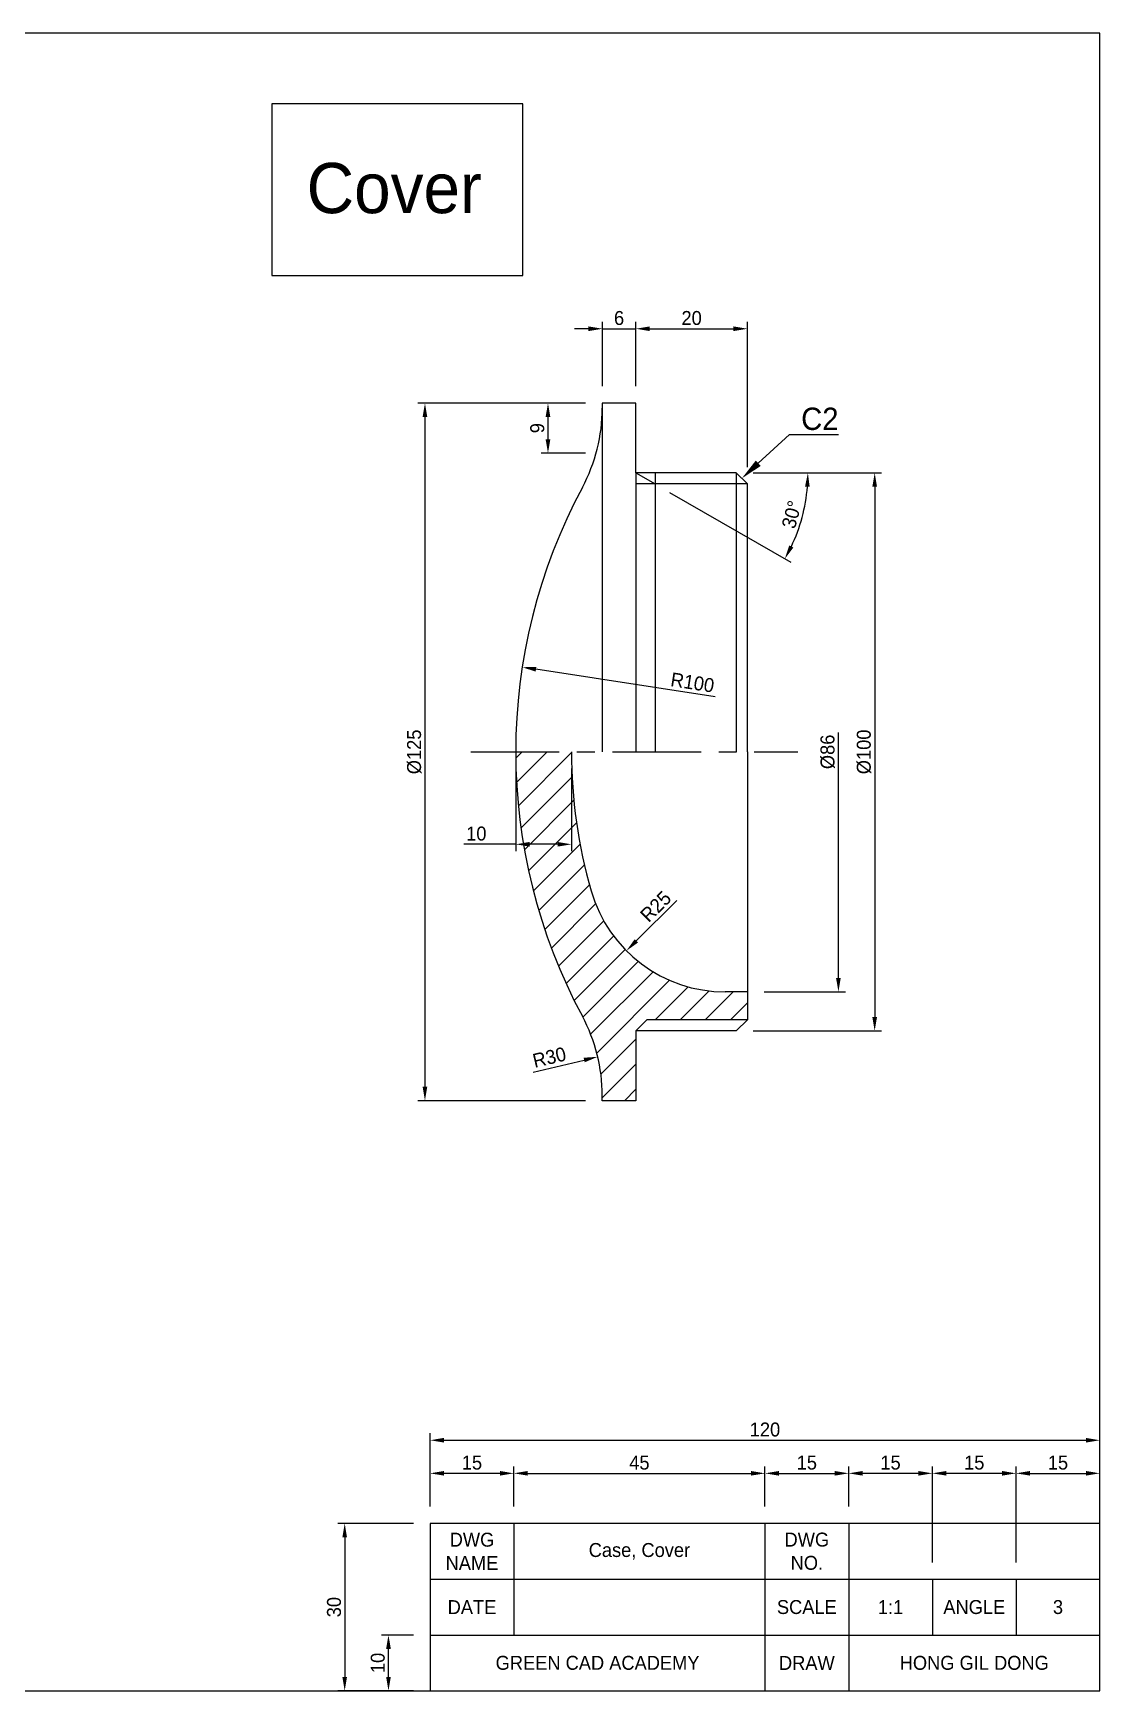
# Model space of a CAD drawing. Header units: millimetres. Extents: x 106 to 2619, y 244 to 1783.
# Drawn here: x 2389.2 to 2580.3, y 255.6 to 552.6 of the extents above; entities that cross this region are included whole.
import ezdxf
from ezdxf import colors
from ezdxf.entities.mleader import LeaderData, LeaderLine
from ezdxf.math import Vec2, Vec3

# ---------------------------------------------------------------- set-up
doc = ezdxf.new("R2010")
doc.units = ezdxf.units.MM
doc.header["$LTSCALE"] = 0.5
doc.linetypes.add('CENTER', pattern=[50.8, 31.75, -6.35, 6.35, -6.35])
doc.styles.get("Standard").update_dxf_attribs({"font": ''})
doc.styles.get('Standard').set_extended_font_data('Gulim')
doc.dimstyles.new('ISO-25', dxfattribs={"dimtxt": 2.5, "dimasz": 2.5, "dimexe": 1.25, "dimexo": 3, "dimtad": 1, "dimdsep": 46, "dimtxsty": 'Standard', "dimcen": 2.5, "dimclrd": 1, "dimclre": 1, "dimclrt": 5, "dimadec": 0, "dimazin": 0, "dimtfac": 1, "dimtmove": 0, "dimatfit": 3, "dimfxl": 1, "dimtfillclr": 1, "dimarcsym": 0})

# ---------------------------------------------------------------- blocks, each defined once
blk = doc.blocks.new('*D364')
at = {"color": 1, "lineweight": -2, "transparency": 16777216}
for p, q in [((2460.29, 288.6), (2460.29, 301.75)), ((2462.79, 300.5), (2577.79, 300.5)), ((2580.29, 288.6), (2580.29, 301.75))]:
    blk.add_line(p, q, dxfattribs=at)
at = {"color": 1, "transparency": 16777216}
for points in [[(2462.79, 300.92), (2462.79, 300.08), (2460.29, 300.5)], [(2577.79, 300.92), (2577.79, 300.08), (2580.29, 300.5)]]:
    blk.add_solid(points, dxfattribs=at)
at = {"layer": 'Defpoints', "color": 0, "transparency": 16777216}
for p in [(2580.29, 300.5), (2460.29, 285.6), (2580.29, 285.6)]:
    blk.add_point(p, dxfattribs=at)
at = {"color": 5, "transparency": 16777216, "insert": (2520.29, 302.41), "char_height": 2.5, "attachment_point": 5}
blk.add_mtext('120', dxfattribs=at)
blk = doc.blocks.new('*D365')
at = {"color": 1, "lineweight": -2, "transparency": 16777216}
for p, q in [((2460.29, 288.6), (2460.29, 295.82)), ((2472.79, 294.57), (2462.79, 294.57)), ((2475.29, 288.6), (2475.29, 295.82))]:
    blk.add_line(p, q, dxfattribs=at)
at = {"color": 1, "transparency": 16777216}
for points in [[(2462.79, 294.99), (2462.79, 294.16), (2460.29, 294.57)], [(2472.79, 294.99), (2472.79, 294.16), (2475.29, 294.57)]]:
    blk.add_solid(points, dxfattribs=at)
at = {"layer": 'Defpoints', "color": 0, "transparency": 16777216}
for p in [(2460.29, 294.57), (2460.29, 285.6), (2475.29, 285.6)]:
    blk.add_point(p, dxfattribs=at)
at = {"color": 5, "transparency": 16777216, "insert": (2467.79, 296.48), "char_height": 2.5, "attachment_point": 5}
blk.add_mtext('15', dxfattribs=at)
blk = doc.blocks.new('*D366')
at = {"color": 1, "lineweight": -2, "transparency": 16777216}
for p, q in [((2475.29, 288.6), (2475.29, 295.82)), ((2477.79, 294.57), (2517.79, 294.57)), ((2520.29, 288.6), (2520.29, 295.82))]:
    blk.add_line(p, q, dxfattribs=at)
at = {"color": 1, "transparency": 16777216}
for points in [[(2477.79, 294.99), (2477.79, 294.16), (2475.29, 294.57)], [(2517.79, 294.99), (2517.79, 294.16), (2520.29, 294.57)]]:
    blk.add_solid(points, dxfattribs=at)
at = {"layer": 'Defpoints', "color": 0, "transparency": 16777216}
for p in [(2520.29, 294.57), (2475.29, 285.6), (2520.29, 285.6)]:
    blk.add_point(p, dxfattribs=at)
at = {"color": 5, "transparency": 16777216, "insert": (2497.79, 296.48), "char_height": 2.5, "attachment_point": 5}
blk.add_mtext('45', dxfattribs=at)
blk = doc.blocks.new('*D367')
at = {"color": 1, "lineweight": -2, "transparency": 16777216}
for p, q in [((2520.29, 288.6), (2520.29, 295.82)), ((2522.79, 294.57), (2532.79, 294.57)), ((2535.29, 288.6), (2535.29, 295.82))]:
    blk.add_line(p, q, dxfattribs=at)
at = {"color": 1, "transparency": 16777216}
for points in [[(2522.79, 294.99), (2522.79, 294.16), (2520.29, 294.57)], [(2532.79, 294.99), (2532.79, 294.16), (2535.29, 294.57)]]:
    blk.add_solid(points, dxfattribs=at)
at = {"layer": 'Defpoints', "color": 0, "transparency": 16777216}
for p in [(2535.29, 294.57), (2520.29, 285.6), (2535.29, 285.6)]:
    blk.add_point(p, dxfattribs=at)
at = {"color": 5, "transparency": 16777216, "insert": (2527.79, 296.48), "char_height": 2.5, "attachment_point": 5}
blk.add_mtext('15', dxfattribs=at)
blk = doc.blocks.new('*D368')
at = {"color": 1, "lineweight": -2, "transparency": 16777216}
for p, q in [((2535.29, 288.6), (2535.29, 295.82)), ((2547.79, 294.57), (2537.79, 294.57)), ((2550.29, 278.6), (2550.29, 295.82))]:
    blk.add_line(p, q, dxfattribs=at)
at = {"color": 1, "transparency": 16777216}
for points in [[(2537.79, 294.99), (2537.79, 294.16), (2535.29, 294.57)], [(2547.79, 294.99), (2547.79, 294.16), (2550.29, 294.57)]]:
    blk.add_solid(points, dxfattribs=at)
at = {"layer": 'Defpoints', "color": 0, "transparency": 16777216}
for p in [(2535.29, 294.57), (2535.29, 285.6), (2550.29, 275.6)]:
    blk.add_point(p, dxfattribs=at)
at = {"color": 5, "transparency": 16777216, "insert": (2542.79, 296.48), "char_height": 2.5, "attachment_point": 5}
blk.add_mtext('15', dxfattribs=at)
blk = doc.blocks.new('*D369')
at = {"color": 1, "lineweight": -2, "transparency": 16777216}
for p, q in [((2550.29, 278.6), (2550.29, 295.82)), ((2562.79, 294.57), (2552.79, 294.57)), ((2565.29, 278.6), (2565.29, 295.82))]:
    blk.add_line(p, q, dxfattribs=at)
at = {"color": 1, "transparency": 16777216}
for points in [[(2552.79, 294.99), (2552.79, 294.16), (2550.29, 294.57)], [(2562.79, 294.99), (2562.79, 294.16), (2565.29, 294.57)]]:
    blk.add_solid(points, dxfattribs=at)
at = {"layer": 'Defpoints', "color": 0, "transparency": 16777216}
for p in [(2550.29, 294.57), (2550.29, 275.6), (2565.29, 275.6)]:
    blk.add_point(p, dxfattribs=at)
at = {"color": 5, "transparency": 16777216, "insert": (2557.79, 296.48), "char_height": 2.5, "attachment_point": 5}
blk.add_mtext('15', dxfattribs=at)
blk = doc.blocks.new('*D370')
at = {"color": 1, "lineweight": -2, "transparency": 16777216}
for p, q in [((2565.29, 278.6), (2565.29, 295.82)), ((2567.79, 294.57), (2577.79, 294.57)), ((2580.29, 288.6), (2580.29, 295.82))]:
    blk.add_line(p, q, dxfattribs=at)
at = {"color": 1, "transparency": 16777216}
for points in [[(2567.79, 294.99), (2567.79, 294.16), (2565.29, 294.57)], [(2577.79, 294.99), (2577.79, 294.16), (2580.29, 294.57)]]:
    blk.add_solid(points, dxfattribs=at)
at = {"layer": 'Defpoints', "color": 0, "transparency": 16777216}
for p in [(2580.29, 294.57), (2580.29, 285.6), (2565.29, 275.6)]:
    blk.add_point(p, dxfattribs=at)
at = {"color": 5, "transparency": 16777216, "insert": (2572.79, 296.48), "char_height": 2.5, "attachment_point": 5}
blk.add_mtext('15', dxfattribs=at)
blk = doc.blocks.new('*D371')
at = {"color": 1, "lineweight": -2, "transparency": 16777216}
for p, q in [((2457.29, 265.6), (2451.58, 265.6)), ((2452.83, 258.1), (2452.83, 263.1)), ((2457.29, 255.6), (2451.58, 255.6))]:
    blk.add_line(p, q, dxfattribs=at)
at = {"color": 1, "transparency": 16777216}
for points in [[(2452.41, 263.1), (2453.25, 263.1), (2452.83, 265.6)], [(2452.41, 258.1), (2453.25, 258.1), (2452.83, 255.6)]]:
    blk.add_solid(points, dxfattribs=at)
at = {"layer": 'Defpoints', "color": 0, "transparency": 16777216}
for p in [(2452.83, 265.6), (2460.29, 265.6), (2460.29, 255.6)]:
    blk.add_point(p, dxfattribs=at)
at = {"color": 5, "transparency": 16777216, "insert": (2450.92, 260.6), "char_height": 2.5, "attachment_point": 5, "rotation": 90}
blk.add_mtext('10', dxfattribs=at)
blk = doc.blocks.new('*D372')
at = {"color": 1, "lineweight": -2, "transparency": 16777216}
for p, q in [((2457.29, 285.6), (2443.74, 285.6)), ((2444.99, 283.1), (2444.99, 258.1)), ((2457.29, 255.6), (2443.74, 255.6))]:
    blk.add_line(p, q, dxfattribs=at)
at = {"color": 1, "transparency": 16777216}
for points in [[(2444.57, 283.1), (2445.4, 283.1), (2444.99, 285.6)], [(2444.57, 258.1), (2445.4, 258.1), (2444.99, 255.6)]]:
    blk.add_solid(points, dxfattribs=at)
at = {"layer": 'Defpoints', "color": 0, "transparency": 16777216}
for p in [(2460.29, 285.6), (2444.99, 255.6), (2460.29, 255.6)]:
    blk.add_point(p, dxfattribs=at)
at = {"color": 5, "transparency": 16777216, "insert": (2443.08, 270.6), "char_height": 2.5, "attachment_point": 5, "rotation": 90}
blk.add_mtext('30', dxfattribs=at)
blk = doc.blocks.new('*D399')
at = {"color": 1, "lineweight": -2, "transparency": 16777216}
for p, q in [((2488.65, 499.64), (2486.15, 499.64)), ((2491.15, 489.33), (2491.15, 500.89)), ((2491.15, 499.64), (2497.15, 499.64)), ((2497.15, 489.33), (2497.15, 500.89)), ((2499.65, 499.64), (2502.15, 499.64))]:
    blk.add_line(p, q, dxfattribs=at)
at = {"color": 1, "transparency": 16777216}
for points in [[(2488.65, 500.06), (2488.65, 499.22), (2491.15, 499.64)], [(2499.65, 500.06), (2499.65, 499.22), (2497.15, 499.64)]]:
    blk.add_solid(points, dxfattribs=at)
at = {"layer": 'Defpoints', "color": 0, "transparency": 16777216}
for p in [(2497.15, 499.64), (2491.15, 486.33), (2497.15, 486.33)]:
    blk.add_point(p, dxfattribs=at)
at = {"color": 5, "transparency": 16777216, "insert": (2494.15, 501.55), "char_height": 2.5, "attachment_point": 5}
blk.add_mtext('6', dxfattribs=at)
blk = doc.blocks.new('*D400')
at = {"color": 1, "lineweight": -2, "transparency": 16777216}
for p, q in [((2497.15, 489.33), (2497.15, 500.89)), ((2499.65, 499.64), (2514.65, 499.64)), ((2517.15, 474.83), (2517.15, 500.89))]:
    blk.add_line(p, q, dxfattribs=at)
at = {"color": 1, "transparency": 16777216}
for points in [[(2499.65, 500.06), (2499.65, 499.22), (2497.15, 499.64)], [(2514.65, 500.06), (2514.65, 499.22), (2517.15, 499.64)]]:
    blk.add_solid(points, dxfattribs=at)
at = {"layer": 'Defpoints', "color": 0, "transparency": 16777216}
for p in [(2517.15, 499.64), (2497.15, 486.33), (2517.15, 471.83)]:
    blk.add_point(p, dxfattribs=at)
at = {"color": 5, "transparency": 16777216, "insert": (2507.15, 501.55), "char_height": 2.5, "attachment_point": 5}
blk.add_mtext('20', dxfattribs=at)
blk = doc.blocks.new('*D401')
at = {"color": 1, "lineweight": -2, "transparency": 16777216}
for p, q in [((2518.15, 473.83), (2541.2, 473.83)), ((2539.95, 471.33), (2539.95, 376.33)), ((2518.15, 373.83), (2541.2, 373.83))]:
    blk.add_line(p, q, dxfattribs=at)
at = {"color": 1, "transparency": 16777216}
for points in [[(2539.53, 471.33), (2540.37, 471.33), (2539.95, 473.83)], [(2539.53, 376.33), (2540.37, 376.33), (2539.95, 373.83)]]:
    blk.add_solid(points, dxfattribs=at)
at = {"layer": 'Defpoints', "color": 0, "transparency": 16777216}
for p in [(2515.15, 473.83), (2515.15, 373.83), (2539.95, 373.83)]:
    blk.add_point(p, dxfattribs=at)
at = {"color": 5, "transparency": 16777216, "insert": (2538.04, 423.83), "char_height": 2.5, "attachment_point": 5, "rotation": 90}
blk.add_mtext('%%c100', dxfattribs=at)
blk = doc.blocks.new('*D402')
at = {"color": 1, "lineweight": -2, "transparency": 16777216}
for p, q in [((2488.15, 486.33), (2480.16, 486.33)), ((2481.41, 483.83), (2481.41, 479.83)), ((2488.15, 477.33), (2480.16, 477.33))]:
    blk.add_line(p, q, dxfattribs=at)
at = {"color": 1, "transparency": 16777216}
for points in [[(2480.99, 483.83), (2481.83, 483.83), (2481.41, 486.33)], [(2480.99, 479.83), (2481.83, 479.83), (2481.41, 477.33)]]:
    blk.add_solid(points, dxfattribs=at)
at = {"layer": 'Defpoints', "color": 0, "transparency": 16777216}
for p in [(2491.15, 486.33), (2481.41, 477.33), (2491.15, 477.33)]:
    blk.add_point(p, dxfattribs=at)
at = {"color": 5, "transparency": 16777216, "insert": (2479.5, 481.83), "char_height": 2.5, "attachment_point": 5, "rotation": 90}
blk.add_mtext('9', dxfattribs=at)
blk = doc.blocks.new('*D403')
at = {"color": 1, "lineweight": -2, "transparency": 16777216}
for p, q in [((2488.15, 486.33), (2458.12, 486.33)), ((2459.37, 483.83), (2459.37, 363.83)), ((2488.15, 361.33), (2458.12, 361.33))]:
    blk.add_line(p, q, dxfattribs=at)
at = {"color": 1, "transparency": 16777216}
for points in [[(2458.95, 483.83), (2459.78, 483.83), (2459.37, 486.33)], [(2458.95, 363.83), (2459.78, 363.83), (2459.37, 361.33)]]:
    blk.add_solid(points, dxfattribs=at)
at = {"layer": 'Defpoints', "color": 0, "transparency": 16777216}
for p in [(2491.15, 486.33), (2459.37, 361.33), (2491.15, 361.33)]:
    blk.add_point(p, dxfattribs=at)
at = {"color": 5, "transparency": 16777216, "insert": (2457.46, 423.83), "char_height": 2.5, "attachment_point": 5, "rotation": 90}
blk.add_mtext('%%c125', dxfattribs=at)
blk = doc.blocks.new('*D404')
at = {"color": 1, "lineweight": -2, "transparency": 16777216}
for p, q in [((2533.45, 383.33), (2533.45, 427.31)), ((2520.15, 380.83), (2534.7, 380.83))]:
    blk.add_line(p, q, dxfattribs=at)
at = {"color": 1, "transparency": 16777216}
blk.add_solid([(2533.03, 383.33), (2533.87, 383.33), (2533.45, 380.83)], dxfattribs=at)
at = {"layer": 'Defpoints', "color": 0, "transparency": 16777216}
for p in [(2517.15, 466.83), (2533.45, 466.83), (2517.15, 380.83)]:
    blk.add_point(p, dxfattribs=at)
at = {"color": 5, "transparency": 16777216, "insert": (2531.54, 423.83), "char_height": 2.5, "attachment_point": 5, "rotation": 90}
blk.add_mtext('%%c86', dxfattribs=at)
blk = doc.blocks.new('*D405')
at = {"color": 1, "lineweight": -2, "transparency": 16777216}
for p, q in [((2475.63, 420.83), (2475.63, 406.02)), ((2485.63, 420.83), (2485.63, 406.02)), ((2475.63, 407.27), (2466.33, 407.27)), ((2483.13, 407.27), (2478.13, 407.27))]:
    blk.add_line(p, q, dxfattribs=at)
at = {"color": 1, "transparency": 16777216}
for points in [[(2478.13, 407.69), (2478.13, 406.86), (2475.63, 407.27)], [(2483.13, 407.69), (2483.13, 406.86), (2485.63, 407.27)]]:
    blk.add_solid(points, dxfattribs=at)
at = {"layer": 'Defpoints', "color": 0, "transparency": 16777216}
for p in [(2475.63, 423.83), (2485.63, 423.83), (2485.63, 407.27)]:
    blk.add_point(p, dxfattribs=at)
at = {"color": 5, "transparency": 16777216, "insert": (2468.57, 409.18), "char_height": 2.5, "attachment_point": 5}
blk.add_mtext('10', dxfattribs=at)
blk = doc.blocks.new('*D406')
at = {"color": 1, "lineweight": -2, "transparency": 16777216}
for p, q in [((2518.15, 473.83), (2529.23, 473.83)), ((2503.21, 470.33), (2524.93, 457.79))]:
    blk.add_line(p, q, dxfattribs=at)
blk.add_arc((2497.15, 473.83), 30.84, 334.6463, 355.3537, dxfattribs=at)
at = {"color": 1, "transparency": 16777216}
for points in [[(2527.47, 471.35), (2528.3, 471.32), (2527.98, 473.83)], [(2525.38, 460.44), (2524.64, 460.82), (2523.85, 458.41)]]:
    blk.add_solid(points, dxfattribs=at)
at = {"layer": 'Defpoints', "color": 0, "transparency": 16777216}
for p in [(2497.15, 473.83), (2497.15, 473.83), (2515.15, 473.83), (2500.61, 471.83), (2526.12, 463.29)]:
    blk.add_point(p, dxfattribs=at)
at = {"color": 5, "transparency": 16777216, "insert": (2525.09, 466.35), "char_height": 2.5, "attachment_point": 5, "rotation": 75}
blk.add_mtext('30°', dxfattribs=at)
blk = doc.blocks.new('*D407')
at = {"color": 1, "lineweight": -2, "transparency": 16777216}
blk.add_line((2504.51, 397.21), (2497.23, 389.96), dxfattribs=at)
at = {"color": 1, "transparency": 16777216}
blk.add_solid([(2496.94, 390.25), (2497.53, 389.66), (2495.46, 388.19)], dxfattribs=at)
at = {"layer": 'Defpoints', "color": 0, "transparency": 16777216}
for p in [(2513.17, 405.83), (2495.46, 388.19)]:
    blk.add_point(p, dxfattribs=at)
at = {"color": 5, "transparency": 16777216, "insert": (2500.72, 396.12), "char_height": 2.5, "attachment_point": 5, "rotation": 44.8841}
blk.add_mtext('R25', dxfattribs=at)
blk = doc.blocks.new('*D408')
at = {"color": 1, "lineweight": -2, "transparency": 16777216}
blk.add_line((2478.75, 366.44), (2487.9, 368.62), dxfattribs=at)
at = {"color": 1, "transparency": 16777216}
blk.add_solid([(2487.8, 369.03), (2487.99, 368.22), (2490.33, 369.2)], dxfattribs=at)
at = {"layer": 'Defpoints', "color": 0, "transparency": 16777216}
for p in [(2490.33, 369.2), (2461.15, 362.24)]:
    blk.add_point(p, dxfattribs=at)
at = {"color": 5, "transparency": 16777216, "insert": (2481.66, 369.1), "char_height": 2.5, "attachment_point": 5, "rotation": 13.4125}
blk.add_mtext('R30', dxfattribs=at)
blk = doc.blocks.new('*D409')
at = {"color": 1, "lineweight": -2, "transparency": 16777216}
blk.add_line((2511.39, 433.69), (2479.26, 438.62), dxfattribs=at)
at = {"color": 1, "transparency": 16777216}
blk.add_solid([(2479.32, 439.03), (2479.2, 438.21), (2476.79, 439)], dxfattribs=at)
at = {"layer": 'Defpoints', "color": 0, "transparency": 16777216}
for p in [(2476.79, 439), (2575.63, 423.83)]:
    blk.add_point(p, dxfattribs=at)
at = {"color": 5, "transparency": 16777216, "insert": (2507.3, 436.25), "char_height": 2.5, "attachment_point": 5, "rotation": 351.2783}
blk.add_mtext('R100', dxfattribs=at)

msp = doc.modelspace()

# ---------------------------------------------------------------- hatches: boundary and pattern name
h = msp.add_hatch()
h.set_pattern_fill('ANSI31', color=1)
h.set_pattern_definition([(45, (-7.37, -12.811), (-2.245064, 2.245064), [])])
h.paths.add_polyline_path([(2489.1514, 398.9102, -0.0702629), (2485.6317, 423.8333), (2475.6317, 423.8333, 0.12401812), (2487.5661, 376.4575, -0.12401812), (2491.1465, 362.2448), (2491.1465, 361.3333), (2497.1465, 361.3333), (2497.1465, 373.8333), (2499.1465, 375.8333), (2517.1465, 375.8333), (2517.1465, 380.8333), (2513.1737, 380.8333, -0.33422347)])

# ---------------------------------------------------------------- linework, layer by layer
for p, q in [((2580.2942, 552.6002), (2160.2942, 552.6002)), ((2580.2942, 255.6002), (2580.2942, 552.6002)), ((2497.1465, 486.3333), (2491.1465, 486.3333)), ((2491.1465, 486.3333), (2491.1465, 485.4217)), ((2491.1465, 486.3333), (2491.1465, 423.8333)), ((2497.1465, 473.8333), (2497.1465, 486.3333)), ((2515.1465, 473.8333), (2497.1465, 473.8333)), ((2497.1465, 473.8333), (2497.1465, 423.8333)), ((2500.6106, 473.8333), (2500.6106, 423.8333)), ((2515.1465, 473.8333), (2517.1465, 471.8333)), ((2515.1465, 473.8333), (2515.1465, 423.8333)), ((2517.1465, 423.8333), (2517.1465, 471.8333)), ((2517.1465, 423.8333), (2517.1465, 375.8333)), ((2517.1465, 380.8333), (2513.1737, 380.8333)), ((2515.1465, 373.8333), (2517.1465, 375.8333)), ((2515.1465, 373.8333), (2497.1465, 373.8333)), ((2497.1465, 373.8333), (2497.1465, 361.3333)), ((2497.1465, 373.8333), (2497.1465, 373.8333)), ((2491.1465, 361.3333), (2491.1465, 362.2448)), ((2497.1465, 361.3333), (2491.1465, 361.3333)), ((2475.2942, 285.6002), (2460.2942, 285.6002)), ((2460.2942, 285.6002), (2460.2942, 275.6002)), ((2520.2942, 285.6002), (2475.2942, 285.6002)), ((2475.2942, 285.6002), (2475.2942, 265.6002)), ((2535.2942, 285.6002), (2520.2942, 285.6002)), ((2520.2942, 285.6002), (2520.2942, 255.6002)), ((2550.2942, 285.6002), (2535.2942, 285.6002)), ((2535.2942, 285.6002), (2535.2942, 255.6002)), ((2565.2942, 285.6002), (2550.2942, 285.6002)), ((2580.2942, 285.6002), (2565.2942, 285.6002)), ((2580.2942, 255.6002), (2580.2942, 285.6002)), ((2460.2942, 275.6002), (2460.2942, 265.6002)), ((2460.2942, 275.6002), (2580.2942, 275.6002)), ((2550.2942, 275.6002), (2550.2942, 265.6002)), ((2565.2942, 275.6002), (2565.2942, 265.6002)), ((2460.2942, 265.6002), (2460.2942, 255.6002)), ((2460.2942, 265.6002), (2580.2942, 265.6002)), ((2160.2942, 255.6002), (2580.2942, 255.6002))]:
    msp.add_line(p, q)
at = {"color": 1}
for p, q in [((2497.1465, 473.8333), (2500.6106, 471.8333)), ((2517.1465, 471.8333), (2497.1465, 471.8333)), ((2499.1465, 375.8333), (2497.1465, 373.8333)), ((2517.1465, 375.8333), (2499.1465, 375.8333))]:
    msp.add_line(p, q, dxfattribs=at)
at = {"color": 1, "linetype": 'CENTER'}
msp.add_line((2467.5594, 423.8333), (2526.1505, 423.8333), dxfattribs=at)
msp.add_lwpolyline([(2431.9576, 509.1526), (2476.9314, 509.1526), (2476.9314, 539.9318), (2431.9576, 539.9318)], close=True)
for centre, radius, start, end in [((2461.1465, 485.4217), 30, 331.721529, 360), ((2575.6317, 423.8333), 100, 151.721529, 208.278471), ((2575.6317, 423.8333), 90, 180, 196.07665), ((2513.1737, 405.8333), 25, 196.07665, 270), ((2461.1465, 362.2448), 30, 0, 28.278471)]:
    msp.add_arc(centre, radius, start, end)

# ---------------------------------------------------------------- texts
at = {"attachment_point": 5}
for s, width, heights, insert, char_height in [('Cover', 40.755084, [20.2819], (2453.8717, 524.7859), 9), ('DWG\\PNAME', 15, [0], (2467.7942, 280.6002), 2.5), ('DWG\\PNO.', 15, [0], (2527.7942, 280.6002), 2.5), ('Case, Cover', 45, [0], (2497.7942, 280.6002), 2.5), ('DATE', 15, [0], (2467.7942, 270.6002), 2.5), ('SCALE', 15, [0], (2527.7942, 270.6002), 2.5), ('1:1', 15, [0], (2542.7942, 270.6002), 2.5), ('ANGLE', 15, [0], (2557.7942, 270.6002), 2.5), ('3', 15, [0], (2572.7942, 270.6002), 2.5), ('GREEN CAD ACADEMY', 60, [0], (2490.2942, 260.6002), 2.5), ('DRAW', 15, [0], (2527.7942, 260.6002), 2.5), ('HONG GIL DONG', 45, [0], (2557.7942, 260.6002), 2.5)]:
    msp.add_mtext_dynamic_manual_height_columns(s, width=width, gutter_width=38.2541, heights=heights, dxfattribs=dict(at, insert=insert, char_height=char_height))

# ---------------------------------------------------------------- dimensions: what is measured, and where the dimension line sits
for base, p1, p2, picture, middle in [((2497.1465, 499.6394), (2491.1465, 486.3333), (2497.1465, 486.3333), '*D399', (2494.1465, 501.546)), ((2517.1465, 499.6394), (2497.1465, 486.3333), (2517.1465, 471.8333), '*D400', (2507.1465, 501.546)), ((2580.2942, 300.5008), (2460.2942, 285.6002), (2580.2942, 285.6002), '*D364', (2520.2942, 302.4108)), ((2460.2942, 294.5724), (2475.2942, 285.6002), (2460.2942, 285.6002), '*D365', (2467.7942, 296.4824)), ((2520.2942, 294.5724), (2475.2942, 285.6002), (2520.2942, 285.6002), '*D366', (2497.7942, 296.4807)), ((2535.2942, 294.5724), (2520.2942, 285.6002), (2535.2942, 285.6002), '*D367', (2527.7942, 296.4824)), ((2535.2942, 294.5724), (2550.2942, 275.6002), (2535.2942, 285.6002), '*D368', (2542.7942, 296.4824)), ((2550.2942, 294.5724), (2565.2942, 275.6002), (2550.2942, 275.6002), '*D369', (2557.7942, 296.4824)), ((2580.2942, 294.5724), (2565.2942, 275.6002), (2580.2942, 285.6002), '*D370', (2572.7942, 296.4824))]:
    dim = msp.add_linear_dim(base=base, p1=p1, p2=p2, dimstyle='ISO-25')
    dim.commit()
    dim.dimension.update_dxf_attribs({"geometry": picture, "text_midpoint": middle})
for base, p1, p2, override, picture, middle in [((2459.3682, 361.3333), (2491.1465, 486.3333), (2491.1465, 361.3333), {"dimpost": '%%c<>'}, '*D403', (2457.4582, 423.8333)), ((2539.9497, 373.8333), (2515.1465, 473.8333), (2515.1465, 373.8333), {"dimpost": '%%c<>'}, '*D401', (2538.0397, 423.8333)), ((2533.4507, 466.8333), (2517.1465, 380.8333), (2517.1465, 466.8333), {"dimpost": '%%c<>', "dimse2": 1, "dimsd2": 1}, '*D404', (2531.5441, 423.8333))]:
    dim = msp.add_linear_dim(base=base, p1=p1, p2=p2, angle=90, dimstyle='ISO-25', override=override)
    dim.commit()
    dim.dimension.update_dxf_attribs({"geometry": picture, "text_midpoint": middle})
for base, p1, p2, picture, middle in [((2481.41, 477.3333), (2491.1465, 486.3333), (2491.1465, 477.3333), '*D402', (2479.5034, 481.8333)), ((2444.9864, 255.6002), (2460.2942, 285.6002), (2460.2942, 255.6002), '*D372', (2443.0798, 270.6002)), ((2452.8292, 265.6002), (2460.2942, 255.6002), (2460.2942, 265.6002), '*D371', (2450.9193, 260.6002))]:
    dim = msp.add_linear_dim(base=base, p1=p1, p2=p2, angle=90, dimstyle='ISO-25')
    dim.commit()
    dim.dimension.update_dxf_attribs({"geometry": picture, "text_midpoint": middle})
dim = msp.add_angular_dim_2l(base=(2526.1238, 463.2864), line1=((2497.1465, 473.8333), (2500.6106, 471.8333)), line2=((2515.1465, 473.8333), (2497.1465, 473.8333)), dimstyle='ISO-25')
dim.commit()
dim.dimension.update_dxf_attribs({"geometry": '*D406', "text_midpoint": (2525.0911, 466.3455)})
for center, mpoint, picture, middle in [((2575.6317, 423.8333), (2476.788, 438.9968), '*D409', (2507.0145, 434.3598)), ((2513.1737, 405.8333), (2495.4603, 388.1914), '*D407', (2502.0657, 394.7701)), ((2461.1465, 362.2448), (2490.3282, 369.2036), '*D408', (2482.1059, 367.2429))]:
    dim = msp.add_radius_dim(center=center, mpoint=mpoint, dimstyle='ISO-25')
    dim.commit()
    dim.dimension.update_dxf_attribs({"geometry": picture, "text_midpoint": middle, "dimtype": 164})
dim = msp.add_linear_dim(base=(2485.6317, 407.2723), p1=(2475.6317, 423.8333), p2=(2485.6317, 423.8333), dimstyle='ISO-25', override={"dimtad": 3})
dim.commit()
dim.dimension.update_dxf_attribs({"geometry": '*D405', "text_midpoint": (2468.5693, 407.2723), "dimtype": 160})

# ---------------------------------------------------------------- leaders
ml = msp.add_multileader_mtext('Standard')
ml.set_content('\\L{\\LC2}', color=5)
ml.set_leader_properties(color=1)
ml.build(insert=Vec2(0, 0))
ml.multileader.update_dxf_attribs({"text_left_attachment_type": 8, "text_right_attachment_type": 8})
ctx = ml.context
ctx.base_point, ctx.plane_origin = Vec3(2524.7809, 480.7072), Vec3(2538.2361, 486.19)
ctx.left_attachment, ctx.right_attachment = 8, 8
notes = []
notes.append((ctx, [(1, (1, 1, 0), (2524.7004, 480.7072), (1, 0), 0.0805, [(0, [(2516.1465, 472.8333)], 0, [])])]))
ctx.mtext.insert, ctx.mtext.flow_direction = Vec3(2526.7809, 485.5072), 5
for ctx, leaders in notes:
    for number, flags, end, landing, length, lines in leaders:
        leader = LeaderData()
        leader.index, (leader.has_last_leader_line, leader.has_dogleg_vector, leader.attachment_direction) = number, flags
        leader.last_leader_point, leader.dogleg_vector, leader.dogleg_length = Vec3(end), Vec3(landing), length
        for number, points, colour, breaks in lines:
            line = LeaderLine()
            line.index, line.vertices, line.color, line.breaks = number, Vec3.list(points), colors.encode_raw_color(colour), breaks
            leader.lines.append(line)
        ctx.leaders.append(leader)

doc.saveas('drawing.dxf')
